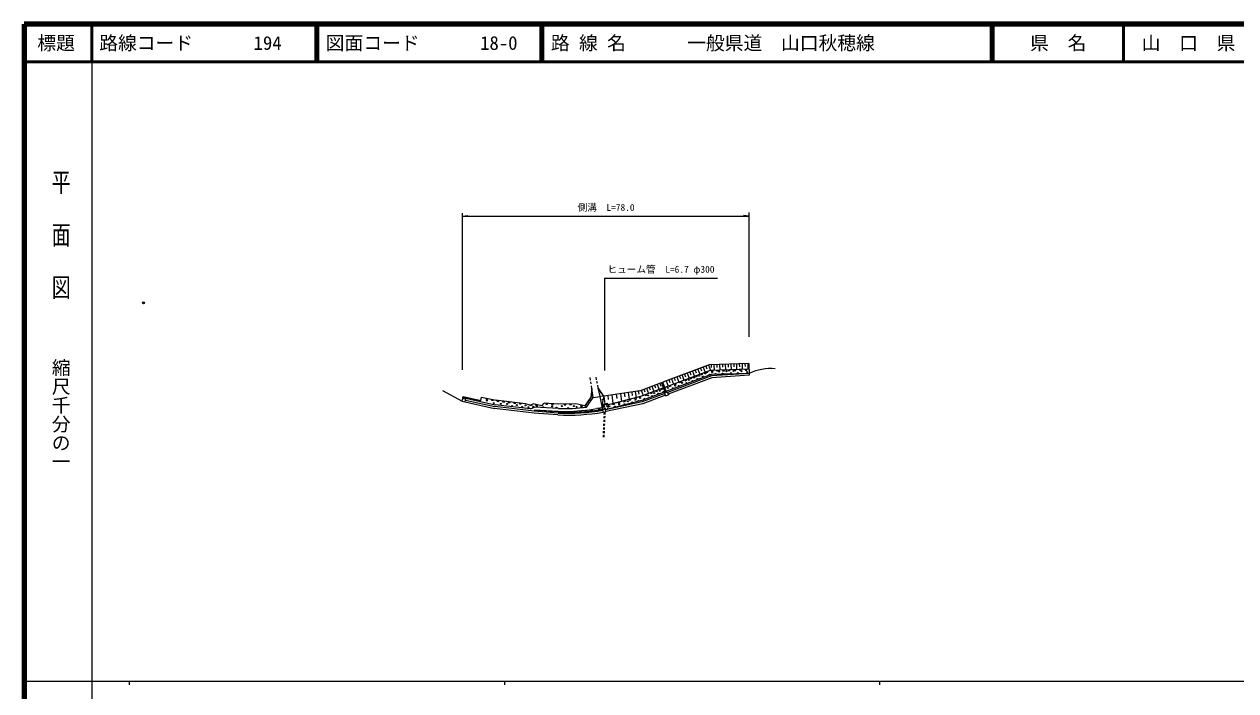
# Model space of a CAD drawing. Units: millimetres on the paper, with parts at other scales. Extents: x 40 to 680, y 20 to 380.
# Drawn here: x 40 to 363, y 202.4 to 380 of the extents above; entities that cross this region are included whole.
import ezdxf
from ezdxf.enums import TextEntityAlignment as Align

# ---------------------------------------------------------------- set-up
doc = ezdxf.new("R2010")
doc.units = ezdxf.units.MM
doc.header["$PDMODE"] = 32
doc.header["$PDSIZE"] = 0.5
for name, color, linetype, lineweight in [('M-BGD', 7, 'Continuous', 13), ('M-STR-HTXT', 7, 'Continuous', 13), ('M-TTL', 2, 'Continuous', 140), ('M-TTL-BAND', 7, 'Continuous', 13), ('M-TTL-LINE', 7, 'Continuous', 50)]:
    doc.layers.add(name, color=color, linetype=linetype, lineweight=lineweight)
doc.layers.add('M-OTRS', color=6, linetype='Continuous')
doc.layers.add('M-TTL-TXT', color=7, linetype='Continuous')
doc.styles.add('@ＭＳ ゴシック', font='')
doc.styles.add('ＭＳ ゴシック', font='')
doc.styles.get('@ＭＳ ゴシック').set_extended_font_data('@MS Gothic')
doc.styles.get('ＭＳ ゴシック').set_extended_font_data('MS Gothic')

msp = doc.modelspace()

# ---------------------------------------------------------------- linework, layer by layer
at = {"layer": 'M-BGD'}
for p, q in [((222.573, 289.242), (210.195, 284.607)), ((222.867, 287.751), (210.721, 283.202)), ((218.155, 287.588), (218.681, 286.183)), ((218.857, 287.851), (219.121, 287.148)), ((219.56, 288.114), (220.086, 286.709)), ((220.262, 288.377), (220.525, 287.675)), ((220.965, 288.64), (221.491, 287.235)), ((221.667, 288.903), (221.93, 288.201)), ((222.266, 287.302), (222.196, 287.489)), ((222.369, 289.166), (222.899, 287.752)), ((233.152, 289.574), (222.573, 289.242)), ((233.199, 288.075), (222.867, 287.751)), ((223.11, 289.259), (223.134, 288.504)), ((223.149, 287.76), (223.155, 287.56)), ((223.155, 287.56), (223.655, 287.575)), ((223.655, 287.575), (223.649, 287.775)), ((223.865, 289.283), (223.912, 287.783)), ((224.615, 289.306), (224.638, 288.557)), ((224.648, 287.807), (224.654, 287.607)), ((224.654, 287.607), (225.154, 287.622)), ((225.154, 287.622), (225.148, 287.822)), ((225.364, 289.33), (225.411, 287.83)), ((226.114, 289.353), (226.137, 288.604)), ((226.147, 287.854), (226.154, 287.654)), ((226.154, 287.654), (226.653, 287.669)), ((226.653, 287.669), (226.647, 287.869)), ((226.864, 289.377), (226.911, 287.877)), ((227.613, 289.4), (227.637, 288.651)), ((227.647, 287.901), (227.653, 287.701)), ((227.653, 287.701), (228.153, 287.716)), ((228.153, 287.716), (228.146, 287.916)), ((228.363, 289.424), (228.41, 287.924)), ((229.113, 289.447), (229.136, 288.698)), ((229.146, 287.947), (229.152, 287.748)), ((229.152, 287.748), (229.652, 287.763)), ((229.652, 287.763), (229.646, 287.963)), ((229.862, 289.471), (229.909, 287.971)), ((230.612, 289.494), (230.635, 288.745)), ((230.645, 287.994), (230.651, 287.795)), ((230.651, 287.795), (231.151, 287.81)), ((231.151, 287.81), (231.145, 288.01)), ((231.361, 289.518), (231.408, 288.018)), ((232.111, 289.541), (232.135, 288.792)), ((232.144, 288.041), (232.151, 287.842)), ((232.151, 287.842), (232.65, 287.857)), ((232.65, 287.857), (232.644, 288.057)), ((232.861, 289.565), (232.908, 288.065)), ((233.152, 289.574), (233.268, 286.476)), ((190.973, 285.176), (190.859, 285.899)), ((191.128, 284.188), (191.05, 284.682)), ((192.576, 285.292), (192.432, 286.006)), ((192.774, 284.312), (192.675, 284.802)), ((204.13, 282.336), (209.914, 284.502)), ((223.083, 286.657), (204.649, 279.753)), ((209.409, 284.313), (209.672, 283.61)), ((210.914, 281.833), (209.914, 284.502)), ((211.195, 281.938), (210.195, 284.607)), ((211.131, 284.958), (211.658, 283.553)), ((223.213, 286.279), (211.481, 281.885)), ((223.321, 285.785), (211.657, 281.417)), ((211.834, 285.221), (212.097, 284.518)), ((212.536, 285.484), (213.062, 284.079)), ((213.239, 285.747), (213.502, 285.044)), ((213.836, 284.152), (213.766, 284.34)), ((213.941, 286.01), (214.467, 284.605)), ((214.643, 286.273), (214.906, 285.57)), ((214.702, 284.689), (214.772, 284.502)), ((214.772, 284.502), (215.241, 284.677)), ((215.241, 284.677), (215.171, 284.864)), ((215.346, 286.536), (215.872, 285.131)), ((216.048, 286.799), (216.311, 286.096)), ((216.107, 285.214), (216.177, 285.027)), ((216.177, 285.027), (216.646, 285.202)), ((216.646, 285.202), (216.576, 285.389)), ((216.75, 287.062), (217.276, 285.657)), ((217.453, 287.325), (217.716, 286.622)), ((217.513, 285.739), (217.583, 285.552)), ((217.583, 285.552), (218.051, 285.727)), ((218.051, 285.727), (217.981, 285.914)), ((218.918, 286.264), (218.988, 286.077)), ((218.988, 286.077), (219.456, 286.252)), ((219.456, 286.252), (219.386, 286.439)), ((220.323, 286.789), (220.393, 286.602)), ((220.393, 286.602), (220.861, 286.777)), ((220.861, 286.777), (220.791, 286.964)), ((221.728, 287.314), (221.798, 287.127)), ((221.798, 287.127), (222.266, 287.302)), ((233.234, 286.975), (223.083, 286.657)), ((233.234, 286.975), (223.213, 286.279)), ((233.268, 286.476), (223.321, 285.785)), ((151.508, 282.381), (156.72, 279.539)), ((191.073, 281.083), (191.374, 281.068)), ((191.133, 281.548), (191.543, 281.544)), ((191.194, 282.012), (191.352, 282.011)), ((191.319, 282.972), (191.205, 283.695)), ((191.703, 280.526), (191.319, 282.972)), ((193.018, 283.108), (192.874, 283.822)), ((194.48, 280.917), (193.018, 283.108)), ((193.49, 280.772), (193.018, 283.108)), ((193.869, 281.832), (193.489, 281.767)), ((204.13, 282.336), (194.48, 280.917)), ((195.539, 281.073), (195.695, 280.014)), ((196.598, 281.229), (196.94, 278.904)), ((197.761, 281.399), (197.931, 280.237)), ((198.923, 281.57), (199.228, 279.494)), ((199.961, 281.723), (200.114, 280.684)), ((200.999, 281.875), (201.272, 280.02)), ((201.927, 282.012), (202.064, 281.084)), ((202.855, 282.148), (203.099, 280.49)), ((203.684, 282.27), (203.806, 281.441)), ((210.44, 283.097), (204.318, 280.804)), ((205.038, 281.074), (204.318, 280.804)), ((204.493, 282.471), (205.019, 281.067)), ((210.732, 281.604), (204.728, 279.356)), ((210.907, 281.136), (204.868, 278.875)), ((205.195, 282.734), (205.458, 282.032)), ((205.525, 281.256), (205.595, 281.069)), ((205.595, 281.069), (206.063, 281.244)), ((205.897, 282.997), (206.423, 281.593)), ((206.911, 281.775), (205.974, 281.424)), ((206.063, 281.244), (205.993, 281.431)), ((206.6, 283.26), (206.863, 282.558)), ((206.929, 281.782), (207, 281.595)), ((207, 281.595), (207.468, 281.77)), ((207.302, 283.523), (207.828, 282.119)), ((207.468, 281.77), (207.398, 281.958)), ((208.784, 282.477), (207.847, 282.126)), ((208.004, 283.786), (208.267, 283.084)), ((208.334, 282.308), (208.404, 282.121)), ((208.404, 282.121), (208.873, 282.296)), ((208.707, 284.05), (209.233, 282.645)), ((208.873, 282.296), (208.802, 282.484)), ((210.44, 283.097), (209.72, 282.827)), ((209.739, 282.834), (209.809, 282.647)), ((209.809, 282.647), (210.277, 282.822)), ((210.277, 282.822), (210.207, 283.01)), ((210.679, 281.745), (211.429, 282.026)), ((210.907, 281.136), (210.679, 281.745)), ((210.907, 281.136), (210.96, 280.996)), ((210.96, 280.996), (211.709, 281.276)), ((211.429, 282.026), (211.709, 281.276)), ((211.892, 283.64), (211.962, 283.452)), ((211.962, 283.452), (212.43, 283.627)), ((212.43, 283.627), (212.36, 283.815)), ((213.297, 284.165), (213.367, 283.977)), ((213.367, 283.977), (213.836, 284.152)), ((156.72, 279.539), (156.999, 280.808)), ((156.72, 279.539), (165.345, 277.641)), ((156.892, 280.32), (157.673, 280.148)), ((156.935, 280.515), (165.51, 278.628)), ((156.999, 280.808), (161.698, 279.774)), ((157.501, 279.367), (157.673, 280.148)), ((157.618, 279.853), (165.427, 278.135)), ((158.22, 280.54), (158.177, 280.344)), ((158.177, 280.344), (158.665, 280.237)), ((158.665, 280.237), (158.708, 280.432)), ((159.685, 280.217), (159.642, 280.022)), ((159.642, 280.022), (160.13, 279.914)), ((160.13, 279.914), (160.173, 280.11)), ((161.15, 279.895), (161.107, 279.7)), ((161.107, 279.7), (161.595, 279.592)), ((161.595, 279.592), (161.638, 279.787)), ((161.698, 279.774), (161.891, 280.653)), ((161.891, 280.653), (165.768, 279.8)), ((163.112, 280.382), (163.068, 280.187)), ((163.068, 280.187), (163.556, 280.078)), ((163.556, 280.078), (163.6, 280.273)), ((164.576, 280.056), (164.532, 279.861)), ((164.532, 279.861), (165.02, 279.753)), ((165.02, 279.753), (165.064, 279.948)), ((175.944, 276.912), (165.427, 278.135)), ((174.965, 277.529), (165.51, 278.628)), ((173.58, 278.898), (165.624, 279.823)), ((166.047, 279.774), (166.024, 279.575)), ((166.024, 279.575), (166.521, 279.518)), ((166.521, 279.518), (166.544, 279.716)), ((167.537, 279.601), (167.514, 279.402)), ((167.514, 279.402), (168.011, 279.344)), ((168.011, 279.344), (168.034, 279.543)), ((169.027, 279.427), (169.004, 279.229)), ((169.004, 279.229), (169.501, 279.171)), ((169.501, 279.171), (169.524, 279.37)), ((170.517, 279.254), (170.494, 279.056)), ((170.494, 279.056), (170.991, 278.998)), ((170.991, 278.998), (171.014, 279.196)), ((172.007, 279.081), (171.984, 278.882)), ((171.984, 278.882), (172.481, 278.825)), ((172.481, 278.825), (172.504, 279.023)), ((174.768, 278.529), (173.58, 278.898)), ((174.768, 278.529), (175.631, 278.884)), ((174.928, 278.595), (175.004, 278.41)), ((174.962, 277.527), (176.012, 277.959)), ((175.004, 278.41), (175.466, 278.6)), ((175.466, 278.6), (175.39, 278.785)), ((177.972, 278.355), (175.631, 278.884)), ((182.387, 277.592), (176.012, 277.959)), ((176.352, 278.721), (176.308, 278.526)), ((176.308, 278.526), (176.796, 278.416)), ((176.796, 278.416), (176.84, 278.611)), ((177.972, 278.355), (178.588, 279.013)), ((182.456, 278.79), (178.588, 279.013)), ((179.026, 278.988), (179.014, 278.788)), ((179.014, 278.788), (179.513, 278.759)), ((179.513, 278.759), (179.525, 278.959)), ((180.523, 278.902), (180.512, 278.702)), ((180.512, 278.702), (181.011, 278.673)), ((181.011, 278.673), (181.022, 278.873)), ((187.026, 278.884), (182.456, 278.79)), ((183.891, 278.82), (183.895, 278.62)), ((183.895, 278.62), (184.395, 278.63)), ((184.395, 278.63), (184.391, 278.83)), ((185.391, 278.85), (185.395, 278.65)), ((185.395, 278.65), (185.895, 278.661)), ((185.895, 278.661), (185.891, 278.861)), ((189.438, 278.296), (187.026, 278.884)), ((188.352, 278.561), (188.304, 278.366)), ((188.304, 278.366), (188.79, 278.248)), ((188.79, 278.248), (188.837, 278.442)), ((189.899, 277.947), (189.438, 278.296)), ((189.78, 278.806), (190.051, 278.61)), ((189.899, 277.947), (191.703, 280.526)), ((190.253, 279.511), (190.738, 279.147)), ((190.623, 280.063), (190.886, 279.88)), ((191.703, 280.526), (191.016, 280.648)), ((191.703, 280.526), (193.49, 280.772)), ((194.11, 277.824), (192.652, 277.595)), ((194.48, 280.917), (193.49, 280.772)), ((193.942, 278.62), (193.49, 280.772)), ((194.265, 280.001), (193.936, 279.963)), ((194.48, 280.917), (193.942, 278.62)), ((195.519, 278.951), (193.942, 278.62)), ((194.48, 280.917), (194.791, 278.799)), ((204.728, 279.356), (194.935, 277.299)), ((204.868, 278.875), (195.038, 276.809)), ((195.64, 278.57), (195.519, 278.951)), ((204.318, 280.804), (195.64, 278.57)), ((196.589, 278.814), (195.64, 278.57)), ((204.649, 279.753), (195.914, 277.504)), ((196.85, 278.881), (196.9, 278.688)), ((196.9, 278.688), (197.384, 278.812)), ((197.384, 278.812), (197.334, 279.006)), ((198.526, 279.313), (197.558, 279.063)), ((198.303, 279.255), (198.353, 279.062)), ((198.353, 279.062), (198.837, 279.186)), ((198.837, 279.186), (198.787, 279.38)), ((200.463, 279.811), (199.494, 279.562)), ((199.755, 279.629), (199.805, 279.436)), ((199.805, 279.436), (200.289, 279.56)), ((200.289, 279.56), (200.24, 279.754)), ((201.208, 280.003), (201.258, 279.81)), ((201.258, 279.81), (201.742, 279.934)), ((202.4, 280.31), (201.431, 280.061)), ((201.742, 279.934), (201.692, 280.128)), ((202.661, 280.377), (202.71, 280.184)), ((202.71, 280.184), (203.195, 280.308)), ((203.195, 280.308), (203.145, 280.502)), ((204.318, 280.804), (203.368, 280.56)), ((175.895, 276.414), (165.345, 277.641)), ((182.27, 275.896), (175.895, 276.414)), ((182.311, 276.395), (175.944, 276.912)), ((182.335, 276.694), (175.968, 277.211)), ((182.344, 276.844), (175.968, 277.211)), ((178.714, 277.053), (178.702, 276.853)), ((178.702, 276.853), (179.202, 276.824)), ((179.202, 276.824), (179.213, 277.024)), ((180.211, 276.966), (180.2, 276.767)), ((180.2, 276.767), (180.699, 276.738)), ((180.699, 276.738), (180.711, 276.938)), ((182.879, 276.835), (182.875, 276.635)), ((182.875, 276.635), (183.375, 276.626)), ((183.375, 276.626), (183.379, 276.826)), ((184.971, 276.852), (184.975, 276.652)), ((184.975, 276.652), (185.475, 276.662)), ((185.475, 276.662), (185.471, 276.862)), ((186.47, 276.903), (186.481, 276.703)), ((186.481, 276.703), (186.98, 276.732)), ((186.98, 276.732), (186.969, 276.932)), ((187.966, 277.009), (187.986, 276.81)), ((187.986, 276.81), (188.483, 276.86)), ((188.483, 276.86), (188.463, 277.059)), ((189.458, 277.158), (189.478, 276.959)), ((189.478, 276.959), (189.976, 277.009)), ((189.976, 277.009), (189.956, 277.208)), ((190.947, 277.338), (190.977, 277.14)), ((190.977, 277.14), (191.471, 277.215)), ((191.471, 277.215), (191.441, 277.413)), ((193.025, 277.654), (193.056, 277.456)), ((193.056, 277.456), (193.55, 277.534)), ((193.55, 277.534), (193.519, 277.732)), ((194.915, 277.397), (194.23, 277.253)), ((194.374, 276.568), (194.23, 277.253)), ((195.059, 276.711), (194.374, 276.568)), ((194.48, 274.529), (194.459, 274.03)), ((194.521, 275.528), (194.5, 275.029)), ((194.565, 276.608), (194.541, 276.028)), ((194.76, 274.055), (194.781, 274.555)), ((194.801, 275.055), (194.822, 275.554)), ((194.842, 276.054), (194.868, 276.671)), ((195.059, 276.711), (194.915, 277.397)), ((194.357, 271.532), (194.336, 271.032)), ((194.398, 272.531), (194.377, 272.031)), ((194.439, 273.53), (194.418, 273.031)), ((194.638, 271.058), (194.658, 271.557)), ((194.679, 272.057), (194.699, 272.557)), ((194.72, 273.056), (194.74, 273.556)), ((194.316, 270.533), (194.292, 269.953)), ((194.592, 269.941), (194.617, 270.558))]:
    msp.add_line(p, q, dxfattribs=at)
for points in [[(191.319, 282.972), (191.016, 280.648), (189.438, 278.296)], [(194.23, 277.253), (193.942, 278.62), (195.519, 278.951), (195.64, 278.57), (195.45, 277.407)], [(182.344, 276.844), (183.379, 276.826), (184.414, 276.83), (185.449, 276.854), (186.483, 276.898), (187.517, 276.963), (188.548, 277.049), (189.578, 277.155), (190.606, 277.281), (191.631, 277.428), (192.652, 277.595)]]:
    msp.add_lwpolyline(points, dxfattribs=at)
for centre in [(223.387, 287.328), (225.214, 287.428), (227.213, 287.531), (229.085, 287.615), (231.182, 287.546), (232.734, 287.33), (215.393, 284.438), (216.563, 284.388), (217.131, 285.223), (218.117, 284.939), (218.614, 285.839), (219.449, 285.527), (219.895, 286.318), (220.909, 286.107), (221.532, 286.934), (222.702, 286.622), (224.267, 286.86), (226.138, 286.916), (228.4, 287.046), (230.187, 287.063), (206.34, 281.067), (207.426, 280.933), (207.894, 281.719), (208.963, 281.618), (209.398, 282.353), (210.367, 282.069), (211.553, 283.101), (212.856, 283.001), (213.541, 283.719), (214.452, 283.622), (163.289, 279.713), (165.145, 279.045), (167.083, 278.895), (168.754, 278.845), (170.091, 278.277), (171.311, 278.544), (172.714, 278.026), (173.6, 278.427), (174.385, 277.959), (175.638, 278.076), (176.624, 278.16), (178.362, 277.976), (180.73, 278.176), (181.883, 277.876), (183.286, 278.251), (184.991, 277.75), (186.471, 278.266), (187.257, 278.066), (188.543, 278.015), (194.504, 278.125), (194.894, 277.643), (195.365, 278.229), (196.052, 278.195), (197.455, 278.112), (198.591, 278.746), (200.028, 278.73), (200.918, 279.5), (202.021, 279.233), (202.923, 279.952), (203.742, 279.651), (204.193, 280.419), (205.296, 280.219)]:
    msp.add_circle(centre, 0.12, dxfattribs=at)
for centre, radius, start, end in [((239.057, 274.434), 13.827, 85.47543, 114.90997), ((183.722, 328.994), 51.419, 268.51239, 276.9002), ((194.171, 278.626), 0.228, 181.38519, 22.34531), ((193.932, 278.408), 0.212, 296.63132, 87.09577), ((193.932, 278.408), 0.142, 304.34305, 79.38404), ((193.932, 278.408), 0.1, 314.66071, 69.06638), ((194.097, 277.623), 0.212, 296.63132, 87.09577), ((194.097, 277.623), 0.142, 304.34305, 79.38404), ((194.61, 278.718), 0.228, 181.38519, 22.34531), ((195.15, 278.976), 0.37, 207.56352, 356.16698), ((184.84, 331.984), 56.146, 267.37672, 279.75819), ((184.838, 332.022), 55.684, 267.39874, 279.73361), ((184.837, 332.039), 55.402, 267.41179, 279.72135), ((194.097, 277.623), 0.1, 314.66071, 69.06638)]:
    msp.add_arc(centre, radius, start, end, dxfattribs=at)
at = {"layer": 'M-OTRS'}
msp.add_point((71.796, 305.752), dxfattribs=at)
at = {"layer": 'M-STR-HTXT'}
for p, q in [((156.791, 287.878), (156.791, 329.668)), ((233.234, 296.744), (233.234, 329.866)), ((156.791, 328.828), (158.291, 329.078)), ((156.791, 328.828), (233.234, 328.828)), ((233.234, 328.828), (231.734, 329.078)), ((194.691, 312.333), (224.828, 312.333)), ((194.691, 312.333), (194.691, 287.783))]:
    msp.add_line(p, q, dxfattribs=at)
at = {"layer": 'M-TTL'}
for p, q in [((40, 380), (40, 20)), ((680, 380), (40, 380))]:
    msp.add_line(p, q, dxfattribs=at)
at = {"layer": 'M-TTL-BAND'}
for p, q in [((58, 370), (58, 20)), ((40, 205), (579, 205)), ((68, 205), (68, 204)), ((168, 205), (168, 204)), ((268, 205), (268, 204))]:
    msp.add_line(p, q, dxfattribs=at)
at = {"layer": 'M-TTL-LINE'}
for p, q in [((58, 380), (58, 370)), ((117.75, 380), (117.75, 370)), ((118.25, 380), (118.25, 370)), ((177.75, 380), (177.75, 370)), ((178.25, 380), (178.25, 370)), ((297.75, 380), (297.75, 370)), ((298.25, 380), (298.25, 370)), ((333, 380), (333, 370)), ((40, 370), (680, 370))]:
    msp.add_line(p, q, dxfattribs=at)

# ---------------------------------------------------------------- texts
at = {"layer": 'M-STR-HTXT', "style": 'ＭＳ ゴシック'}
for s, p in [('側溝\u3000L=78.0', (187.512, 329.724)), ('ヒューム管\u3000L=6.7 φ300', (195.485, 313.229))]:
    msp.add_text(s, height=1.833, dxfattribs=at).set_placement(p, align=Align.BOTTOM_LEFT)
at = {"layer": 'M-TTL-BAND', "style": '@ＭＳ ゴシック', "width": 1.4}
msp.add_text('平  面  図', height=3.666, rotation=270, dxfattribs=at).set_placement((49.777, 306.475), align=Align.MIDDLE_RIGHT)
at = {"layer": 'M-TTL-BAND', "style": '@ＭＳ ゴシック'}
msp.add_text('縮尺千分の一', height=3.666, rotation=270, dxfattribs=at).set_placement((49.777, 261.03), align=Align.MIDDLE_RIGHT)
at = {"layer": 'M-TTL-TXT', "style": 'ＭＳ ゴシック'}
for s, p in [('標題', (48.5, 375)), ('県\u3000名', (315.625, 375)), ('山\u3000口\u3000県', (350.375, 375))]:
    msp.add_text(s, height=3.666, dxfattribs=at).set_placement(p, align=Align.MIDDLE_CENTER)
for s, p in [('路線コード', (60, 375)), ('194', (101.142, 375)), ('図面コード', (120.38, 375)), ('18-0', (161.521, 375)), ('路 線 名', (180.38, 375)), ('一般県道\u3000山口秋穂線', (216.734, 375))]:
    msp.add_text(s, height=3.666, dxfattribs=at).set_placement(p, align=Align.MIDDLE_LEFT)

doc.saveas('drawing.dxf')
